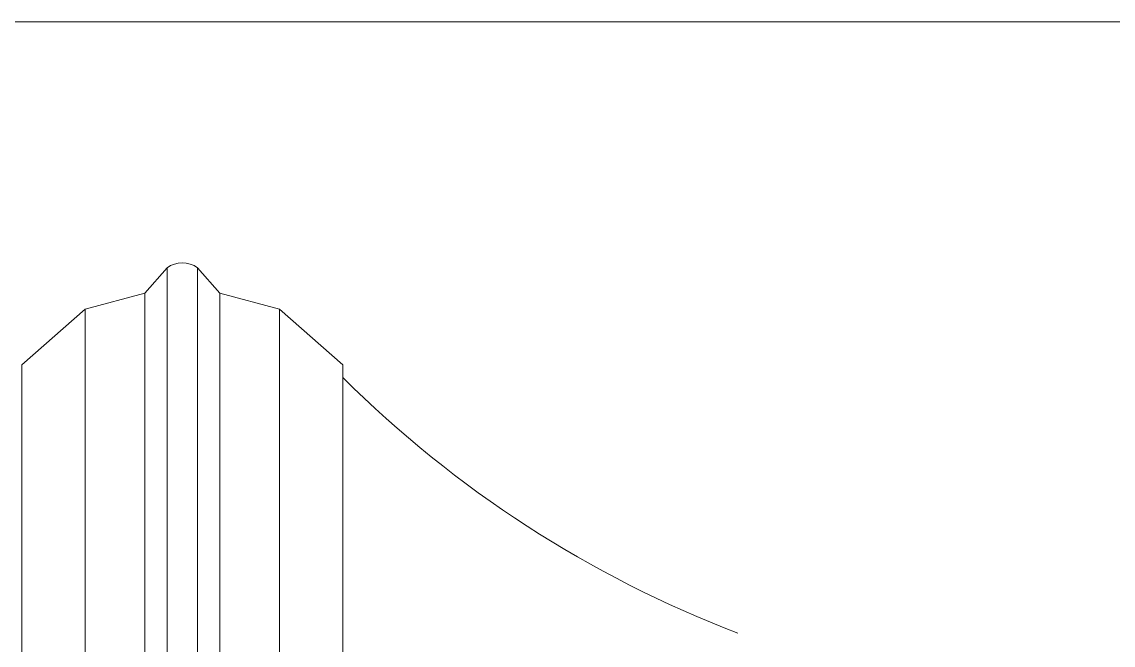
# Model space of a CAD drawing. Header units: metres. Extents: x -5 to 264, y -2 to 18.
# Drawn here: x 3 to 3.68, y 13.725 to 14.113 of the extents above; entities that cross this region are included whole.
import ezdxf

# ---------------------------------------------------------------- set-up
doc = ezdxf.new("R2010")
doc.units = ezdxf.units.M
doc.layers.add('A-ROOF', color=7, linetype='Continuous', lineweight=9)
doc.layers.add('A-WALL', color=7, linetype='Continuous', lineweight=9)

# ---------------------------------------------------------------- blocks, each defined once
blk = doc.blocks.new('Telhados 1 - Telhados 1-4018348-CORTE A_A')
at = {"layer": 'A-ROOF'}
for p, q in [((3.07671343156988, 13.94412432990553), (3.090509031364822, 13.9599935584569)), ((3.090509031364877, 13.65564961764762), (3.090509031364833, 13.95999355845688)), ((3.109490968678186, 13.9599935584569), (3.123286568473129, 13.94412432990553)), ((3.109490968678235, 13.65564961764764), (3.109490968678186, 13.9599935584569)), ((3.039361511909112, 13.93411641368706), (3.07671343156988, 13.94412432990552)), ((3.076713431569929, 13.63977880183378), (3.07671343156988, 13.94412432990553)), ((3.12328656847313, 13.94412432990553), (3.160638488133899, 13.93411641368706)), ((3.123286568473179, 13.63977880183378), (3.12328656847313, 13.94412432990553)), ((2.999942899264411, 13.89960069484722), (3.039361511909114, 13.93411641368705)), ((3.039361511909162, 13.62976988460951), (3.039361511909112, 13.93411641368706)), ((3.160638488133897, 13.93411641368706), (3.200057100778599, 13.89960069484722)), ((3.160638488133946, 13.62976988460951), (3.160638488133897, 13.93411641368706)), ((2.999942899264461, 13.59525071345909), (2.999942899264411, 13.89960069484722)), ((3.200057100778646, 13.59525071345909), (3.200057100778597, 13.89960069484722))]:
    blk.add_line(p, q, dxfattribs=at)
for centre, major_axis, ratio, start_param, end_param in [((3.100000000021505, 13.94718797010476), (0.01593982374133006, 0), 0.9999499930503527, 0.9330018570074418, 2.208590796582507), ((3.699677638504607, 14.39350447764354), (0.7082525730232108, 0), 0.9999499930503787, 3.929363474168971, 4.3466558534885)]:
    blk.add_ellipse(centre, major_axis=major_axis, ratio=ratio, start_param=start_param, end_param=end_param, dxfattribs=at)

msp = doc.modelspace()

# ---------------------------------------------------------------- linework, layer by layer
at = {"layer": 'A-WALL'}
msp.add_line((78.58663166495286, 14.1134274033604), (-0.5866316648633015, 14.1134274033604), dxfattribs=at)

# ---------------------------------------------------------------- block references
at = {"layer": 'A-ROOF'}
msp.add_blockref('Telhados 1 - Telhados 1-4018348-CORTE A_A', (0, 0), dxfattribs=at)

doc.saveas('drawing.dxf')
